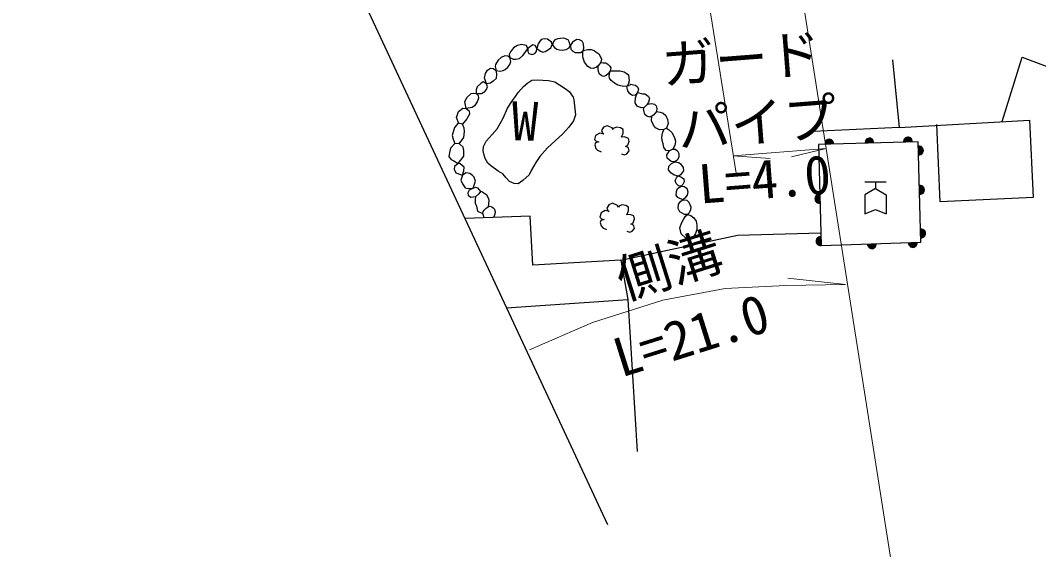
# Model space of a CAD drawing. Units: millimetres at full size, sheet at 1:1000; details may follow other scales. Extents: x 40000 to 680000, y 20000 to 380000.
# Drawn here: x 75927 to 123736, y 248531 to 273382 of the extents above; entities that cross this region are included whole.
import ezdxf
from ezdxf.enums import TextEntityAlignment as Align

# ---------------------------------------------------------------- set-up
doc = ezdxf.new("R2010")
doc.units = ezdxf.units.MM
doc.header["$LTSCALE"] = 1000
for name, color, linetype, lineweight in [('M-BGD', 7, 'Continuous', 25), ('M-BGD-EXST', 7, 'Continuous', 25), ('M-BMK-OTRS', 5, 'Continuous', 25), ('M-STR-HTXT', 7, 'Continuous', 13)]:
    doc.layers.add(name, color=color, linetype=linetype, lineweight=lineweight)
doc.styles.add('ＭＳ ゴシック', font='')
doc.styles.get('ＭＳ ゴシック').set_extended_font_data('MS Gothic')

msp = doc.modelspace()

# ---------------------------------------------------------------- hatches: boundary and pattern name
at = {"layer": 'M-BGD'}
for points in [[(113708, 267561), (114109, 267572, 0.4608), (113902, 267801, 0.4608)], [(115590, 267611), (115992, 267621, 0.4608), (115785, 267851, 0.4608)], [(117396, 267658), (117798, 267669, 0.4608), (117591, 267898, 0.4608)], [(118086, 267471), (118097, 267069, 0.4608), (118327, 267276, 0.4608)], [(118135, 265622), (118145, 265220, 0.4608), (118375, 265427, 0.4608)], [(113471, 264806), (113461, 265207, 0.4608), (113231, 265000, 0.4608)], [(118189, 263578), (118199, 263176, 0.4608), (118429, 263383, 0.4608)], [(113524, 262813), (113513, 263215, 0.4608), (113283, 263008, 0.4608)], [(118031, 262965), (117630, 262952, 0.4608), (117839, 262724, 0.4608)], [(116108, 262901), (115707, 262887, 0.4608), (115915, 262659, 0.4608)]]:
    msp.add_hatch(color=256, dxfattribs=at).paths.add_polyline_path(points)

# ---------------------------------------------------------------- linework, layer by layer
for p, q in [((115573, 265795), (116573, 265795)), ((116073, 265495), (115573, 265195)), ((116073, 265795), (116073, 265495)), ((116073, 265495), (116573, 265195)), ((115573, 265195), (115573, 264295)), ((116573, 265195), (116573, 264295)), ((98748, 259891), (104447, 260270))]:
    msp.add_line(p, q, dxfattribs=at)
for points in [[(100181, 272056), (100343, 271942), (100459, 271896), (100568, 271917), (100725, 272015), (100828, 272100), (100900, 272245), (100857, 272360), (100681, 272496), (100537, 272521), (100386, 272482), (100295, 272376), (100233, 272275)], [(98915, 271634), (99066, 271559), (99192, 271556), (99357, 271597), (99521, 271728), (99636, 271868), (99756, 272064), (99685, 272199), (99458, 272244), (99265, 272205), (99073, 272089), (98932, 271899), (98881, 271773)], [(99756, 272064), (99759, 271915), (99803, 271833), (99956, 271785), (100082, 271819), (100161, 271926), (100181, 272056), (100104, 272195), (99991, 272228), (99871, 272159)], [(101755, 272186), (101773, 272029), (101872, 271934), (101978, 271868), (102152, 271873), (102242, 271874), (102358, 271967), (102388, 272077), (102374, 272274), (102305, 272399), (102185, 272471), (102052, 272487), (101970, 272430), (101858, 272355), (101809, 272285)], [(98255, 271031), (98453, 270994), (98592, 271028), (98691, 271073), (98818, 271188), (98907, 271308), (98956, 271457), (98915, 271634), (98816, 271699), (98681, 271713), (98496, 271643), (98355, 271508), (98242, 271316), (98227, 271216), (98250, 271098)], [(102358, 271967), (102569, 272021), (102721, 272016), (102864, 271969), (102953, 271906), (103087, 271807), (103144, 271698), (103209, 271556), (103182, 271426), (103069, 271264), (102981, 271192), (102835, 271129), (102691, 271145), (102565, 271223), (102419, 271426), (102349, 271609), (102338, 271729), (102341, 271857)], [(97819, 270409), (97723, 270683), (97759, 270891), (97862, 271039), (98007, 271137), (98134, 271123), (98255, 271031), (98280, 270870), (98261, 270657), (98126, 270524), (98000, 270441)], [(103623, 271011), (104085, 271016), (104283, 270961), (104370, 270908), (104474, 270819), (104503, 270677), (104507, 270546), (104461, 270374), (104401, 270288), (104268, 270277), (104105, 270304), (103972, 270340), (103817, 270427), (103665, 270559), (103584, 270669), (103574, 270756)], [(97323, 269949), (97584, 269955), (97733, 270038), (97806, 270133), (97864, 270266), (97819, 270409), (97654, 270490), (97569, 270438), (97372, 270257), (97334, 270123)], [(101915, 269650), (101992, 268952), (101891, 268666), (101681, 268367), (101400, 268061), (100683, 267397), (100313, 266988), (100132, 266711), (99917, 266338), (99821, 266135), (99522, 265861), (99293, 265701), (99107, 265720), (98899, 265819), (98733, 265987), (98583, 266171), (98365, 266305), (97994, 266570), (97874, 266677), (97756, 266899), (97701, 267059), (97659, 267264), (97666, 267459), (97797, 267706), (98074, 268027), (98311, 268293), (98599, 268783), (98796, 269264), (99036, 269625), (99168, 269806), (99293, 269992), (99557, 270281), (99756, 270453), (99943, 270568), (100189, 270595), (100725, 270554), (101017, 270496), (101240, 270362), (101504, 270176), (101691, 270038), (101888, 269775)], [(104401, 270288), (104566, 270351), (104594, 270390), (104711, 270361), (104816, 270333), (104902, 270261), (104942, 270158), (104899, 269996), (104794, 269875), (104675, 269855), (104542, 269931), (104450, 270079), (104417, 270197)], [(96861, 269251), (96788, 269553), (96894, 269764), (97088, 269941), (97219, 269960), (97323, 269949), (97417, 269856), (97443, 269734), (97377, 269550), (97245, 269372), (97145, 269289)], [(104899, 269996), (105132, 269935), (105249, 269926), (105323, 269878), (105424, 269807), (105460, 269711), (105423, 269546), (105335, 269409), (105218, 269295), (105081, 269271), (104889, 269359), (104795, 269509), (104802, 269745), (104836, 269833)], [(96490, 266669), (96743, 267012), (96748, 267266), (96711, 267431), (96544, 267589), (96322, 267599), (96120, 267380), (96082, 267177), (96045, 266967), (96147, 266854), (96277, 266783)], [(118204, 262971), (118081, 267676), (113399, 267553), (113524, 262813)], [(96693, 266116), (96756, 266315), (96763, 266484), (96576, 266643), (96490, 266669), (96303, 266522), (96297, 266394), (96375, 266228), (96598, 266141)], [(106648, 266744), (106837, 266705), (106918, 266647), (107044, 266474), (107055, 266320), (106928, 266129), (106851, 266065), (106626, 266109), (106465, 266226), (106354, 266369), (106380, 266534), (106497, 266666)], [(97185, 265510), (97295, 265826), (97236, 266020), (97161, 266100), (97026, 266195), (96855, 266218), (96693, 266116), (96600, 265875), (96683, 265706), (96813, 265525), (96949, 265491)], [(106851, 266065), (106963, 266027), (107073, 265946), (107095, 265804), (107037, 265675), (106958, 265603), (106833, 265610), (106712, 265715), (106665, 265862), (106731, 265986), (106789, 266077)], [(106958, 265603), (107087, 265578), (107222, 265504), (107272, 265338), (107235, 265169), (107132, 265034), (107026, 264963), (106790, 265067), (106725, 265182), (106731, 265348), (106787, 265480)], [(107026, 264963), (107217, 264934), (107316, 264844), (107406, 264631), (107397, 264479), (107333, 264341), (107250, 264269), (107108, 264263), (106896, 264395), (106807, 264547), (106835, 264755), (106932, 264886)], [(107250, 264269), (107399, 264213), (107550, 264111), (107657, 263950), (107695, 263773), (107689, 263562), (107625, 263372), (107515, 263197), (107339, 263126), (107169, 263156), (106947, 263355), (106893, 263637), (106968, 263853), (107061, 264039), (107151, 264196)]]:
    msp.add_lwpolyline(points, close=True, dxfattribs=at)
for points in [[(100900, 272245), (101000, 272116), (101112, 272033), (101242, 271993), (101381, 271980), (101462, 272004), (101554, 272008), (101694, 272093), (101755, 272186), (101697, 272370), (101650, 272467), (101448, 272541), (101287, 272530), (101158, 272510), (101015, 272475), (100956, 272397), (100908, 272235)], [(122023, 268637), (122960, 271659), (136453, 266580), (136399, 261317), (156621, 260507), (175825, 259636)], [(103165, 271401), (103286, 271393), (103412, 271394), (103507, 271327), (103604, 271239), (103644, 271155), (103623, 271011), (103527, 270874), (103435, 270786), (103303, 270753), (103224, 270782), (103123, 270860), (103074, 270977), (103057, 271094), (103059, 271182), (103069, 271264)], [(116881, 271525), (117196, 268346), (113148, 268157)], [(96510, 268547), (96410, 268825), (96500, 269102), (96701, 269260), (96861, 269251), (97004, 269137), (97022, 268985), (96889, 268766), (96684, 268513)], [(105356, 269441), (105577, 269480), (105702, 269450), (105772, 269368), (105810, 269250), (105789, 269102), (105657, 268937), (105496, 268838), (105341, 268877), (105254, 268967), (105217, 269080), (105192, 269222), (105218, 269295)], [(105789, 269102), (105974, 269077), (106107, 269022), (106234, 268912), (106315, 268730), (106340, 268535), (106257, 268327), (106136, 268260), (105939, 268246), (105752, 268336), (105646, 268468), (105559, 268665), (105577, 268888)], [(117196, 268346), (123308, 268696), (123474, 265068), (119121, 264869), (118955, 268496)], [(96531, 267590), (96741, 267890), (96783, 268159), (96763, 268319), (96684, 268513), (96477, 268554), (96318, 268346), (96202, 267983), (96245, 267807), (96322, 267599)], [(104158, 267121), (104285, 267075), (104398, 267120), (104504, 267254), (104484, 267384), (104401, 267443), (104341, 267454), (104447, 267515), (104511, 267704), (104479, 267841), (104298, 267910), (104151, 267891), (104227, 268088), (104230, 268254), (104107, 268330), (103925, 268368), (103799, 268313), (103767, 268251), (103714, 268334), (103482, 268437), (103309, 268368), (103210, 268209), (103252, 268097), (103322, 268045), (103129, 268093), (102937, 267981), (102884, 267782), (102956, 267705), (103084, 267673), (102926, 267628), (102904, 267540), (102946, 267370), (103028, 267280), (103200, 267202)], [(106257, 268327), (106359, 268255), (106518, 268117), (106633, 267885), (106691, 267708), (106662, 267510), (106554, 267334), (106403, 267252), (106251, 267275), (106141, 267415), (106101, 267589), (106063, 267736), (106050, 267881), (106080, 268080), (106136, 268260)], [(106554, 267334), (106677, 267341), (106786, 267264), (106843, 267131), (106836, 266965), (106770, 266825), (106648, 266744), (106482, 266755), (106292, 266912), (106275, 267062), (106403, 267252)], [(97297, 265094), (97074, 265064), (96968, 265151), (96955, 265300), (97019, 265422), (97077, 265464), (97293, 265556), (97395, 265512), (97526, 265351)], [(97901, 264625), (97937, 264917), (97918, 264999), (97823, 265170), (97598, 265335), (97526, 265351), (97451, 265244), (97297, 265094), (97279, 264968), (97287, 264803), (97349, 264662), (97394, 264429), (97563, 264345), (97645, 264327)], [(97709, 264113), (97665, 264221), (97642, 264316), (97662, 264406), (97705, 264475), (97794, 264571), (97864, 264614), (97992, 264652), (98065, 264620), (98130, 264582), (98185, 264525), (98208, 264438), (98216, 264391), (98202, 264285), (98152, 264165), (98128, 264129)], [(104409, 263479), (104537, 263433), (104649, 263479), (104755, 263612), (104735, 263742), (104652, 263801), (104592, 263813), (104698, 263873), (104762, 264063), (104730, 264199), (104549, 264269), (104402, 264250), (104479, 264446), (104482, 264613), (104358, 264689), (104176, 264727), (104051, 264671), (104018, 264609), (103965, 264692), (103733, 264795), (103560, 264727), (103461, 264567), (103503, 264456), (103573, 264403), (103380, 264451), (103189, 264339), (103136, 264140), (103207, 264063), (103335, 264031), (103178, 263987), (103156, 263898), (103197, 263728), (103279, 263638), (103451, 263560)], [(115573, 264295), (116073, 264495), (116573, 264295)], [(104114, 262127), (99995, 261886), (99860, 264193), (96796, 264080)], [(104114, 262127), (109600, 263299), (113508, 263401)], [(104114, 262127), (104447, 260270), (104885, 253144)]]:
    msp.add_lwpolyline(points, dxfattribs=at)
for centre, start, end in [((113908, 267598), 352.5418, 190.4652), ((115790, 267648), 352.5418, 190.4652), ((117596, 267695), 352.5418, 190.4652), ((118123, 267271), 262.5418, 100.4652), ((118172, 265422), 262.5418, 100.4652), ((113434, 265006), 82.5418, 280.4652), ((118225, 263378), 262.5418, 100.4652), ((113487, 263013), 82.5418, 280.4652), ((117832, 262927), 172.97, 10.8933), ((115908, 262862), 172.97, 10.8933)]:
    msp.add_arc(centre, 203, start, end, dxfattribs=at)
at = {"layer": 'M-BMK-OTRS'}
msp.add_line((75927, 308902), (103489, 249704), dxfattribs=at)
at = {"layer": 'M-STR-HTXT'}
for p, q in [((111050, 284600), (118058, 240014)), ((107694, 277726), (109530, 266208)), ((109400, 267028), (113759, 267368)), ((113759, 267368), (112126, 266977)), ((109400, 267028), (111126, 266891)), ((114669, 260984), (111968, 261279)), ((106098, 260247), (109021, 260787)), ((109021, 260787), (111869, 260935)), ((111869, 260935), (114669, 260984)), ((102783, 259203), (106098, 260247)), ((99836, 257914), (102783, 259203))]:
    msp.add_line(p, q, dxfattribs=at)

# ---------------------------------------------------------------- texts
at = {"layer": 'M-BGD-EXST', "style": 'ＭＳ ゴシック'}
msp.add_text('W', height=1833, rotation=358.508, dxfattribs=at).set_placement((98953, 267203), align=Align.BOTTOM_LEFT)
at = {"layer": 'M-STR-HTXT', "style": 'ＭＳ ゴシック'}
for s, rotation, p in [('ガード', 4.464, (106154, 269828)), ('パイプ', 4.464, (106891, 266832)), ('L=4.0', 4.464, (107873, 264228)), ('側溝', 17.475, (104439, 259725)), ('L=21.0', 17.475, (104291, 256078))]:
    msp.add_text(s, height=1833, rotation=rotation, dxfattribs=at).set_placement(p, align=Align.BOTTOM_LEFT)

doc.saveas('drawing.dxf')
